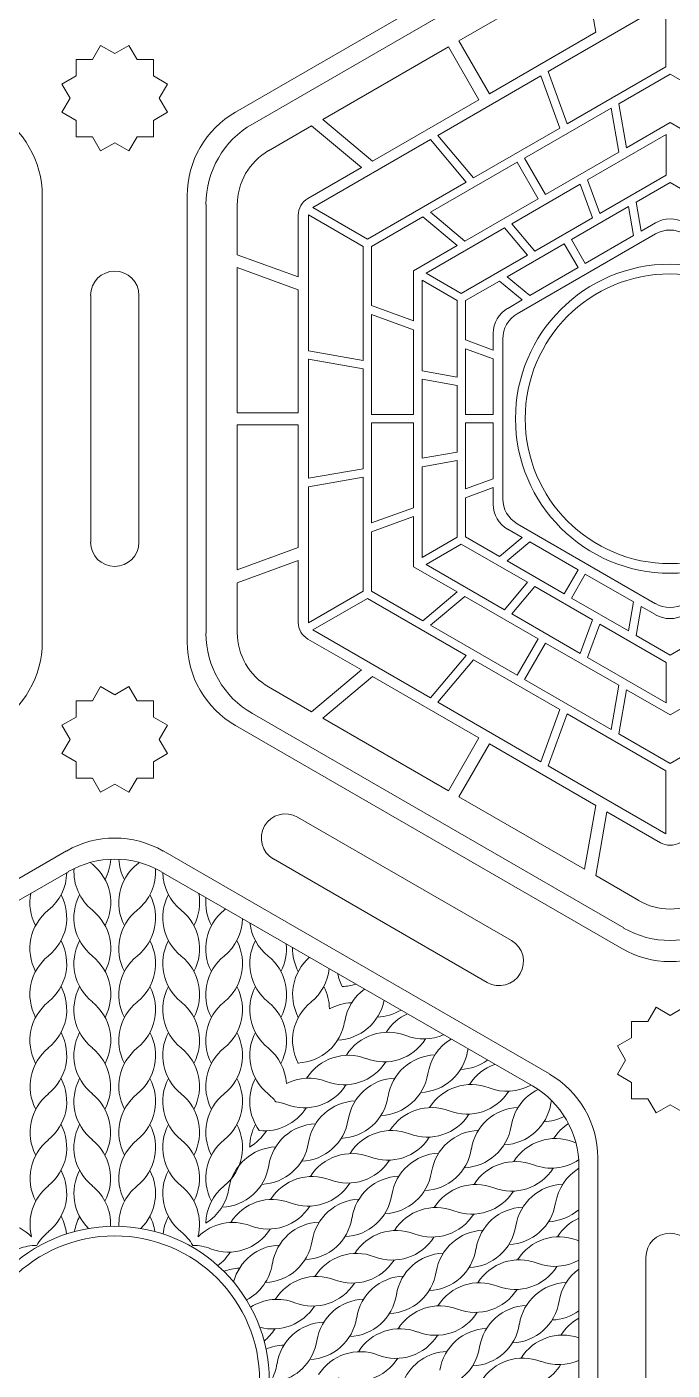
# Model space of a CAD drawing. Header units: millimetres. Extents: x -13 to 887, y 0 to 600.
# Drawn here: x 173.9 to 224, y 101.4 to 205.7 of the extents above; entities that cross this region are included whole.
import ezdxf

# ---------------------------------------------------------------- set-up
doc = ezdxf.new("R2010")
doc.units = ezdxf.units.MM
for name, color, linetype, lineweight, true_color in [('Cut_First', 1, 'Continuous', 20, 0xff0000), ('Cut_Second', 1, 'Continuous', 20, 0xff0000), ('Vector Engrave', 5, 'Continuous', 0, 0x0000ff)]:
    doc.layers.add(name, color=color, linetype=linetype, lineweight=lineweight, true_color=true_color)

msp = doc.modelspace()

# ---------------------------------------------------------------- linework, layer by layer
at = {"layer": 'Cut_First'}
for p, q in [((220.12, 216.44), (190.12, 199.12)), ((175.12, 157.98), (175.12, 192.63)), ((186.38, 192.63), (186.38, 157.98)), ((190.12, 151.49), (220.12, 134.17)), ((177, 141.75), (147, 124.43)), ((214.5, 124.43), (184.5, 141.75)), ((218.25, 83.29), (218.25, 117.93))]:
    msp.add_line(p, q, dxfattribs=at)
for centre in [(223.87, 175.31), (180.75, 100.61)]:
    msp.add_circle(centre, 11.25, dxfattribs=at)
for centre, start, end in [((167.62, 192.63), 0, 60), ((193.88, 192.63), 120, 180), ((167.62, 157.98), 300, 0), ((193.88, 157.98), 180, 240), ((180.75, 135.25), 60, 120), ((223.87, 140.66), 240, 300), ((210.75, 117.93), 360, 60)]:
    msp.add_arc(centre, 7.5, start, end, dxfattribs=at)
at = {"layer": 'Cut_Second'}
for p, q in [((179.65, 204.3), (179.02, 203.2)), ((180.75, 203.67), (179.65, 204.3)), ((181.85, 204.3), (180.75, 203.67)), ((182.48, 203.2), (181.85, 204.3)), ((179.02, 203.2), (177.75, 203.2)), ((177.75, 203.2), (177.75, 201.94)), ((183.75, 203.2), (182.48, 203.2)), ((183.75, 201.94), (183.75, 203.2)), ((177.75, 201.94), (176.65, 201.3)), ((184.85, 201.3), (183.75, 201.94)), ((176.65, 201.3), (177.29, 200.2)), ((184.21, 200.2), (184.85, 201.3)), ((177.29, 200.2), (176.65, 199.11)), ((184.85, 199.11), (184.21, 200.2)), ((176.65, 199.11), (177.75, 198.47)), ((177.75, 198.47), (177.75, 197.2)), ((183.75, 198.47), (184.85, 199.11)), ((183.75, 197.2), (183.75, 198.47)), ((177.75, 197.2), (179.02, 197.2)), ((179.02, 197.2), (179.65, 196.11)), ((181.85, 196.11), (182.48, 197.2)), ((182.48, 197.2), (183.75, 197.2)), ((179.65, 196.11), (180.75, 196.74)), ((180.75, 196.74), (181.85, 196.11)), ((178.88, 165.72), (178.88, 184.89)), ((182.62, 184.89), (182.62, 165.72)), ((179.65, 154.51), (179.02, 153.41)), ((180.75, 153.87), (179.65, 154.51)), ((181.85, 154.51), (180.75, 153.87)), ((182.48, 153.41), (181.85, 154.51)), ((179.02, 153.41), (177.75, 153.41)), ((177.75, 153.41), (177.75, 152.14)), ((183.75, 153.41), (182.48, 153.41)), ((183.75, 152.14), (183.75, 153.41)), ((177.75, 152.14), (176.65, 151.51)), ((176.65, 151.51), (177.29, 150.41)), ((184.85, 151.51), (183.75, 152.14)), ((184.21, 150.41), (184.85, 151.51)), ((177.29, 150.41), (176.65, 149.31)), ((184.85, 149.31), (184.21, 150.41)), ((176.65, 149.31), (177.75, 148.68)), ((183.75, 148.68), (184.85, 149.31)), ((177.75, 148.68), (177.75, 147.41)), ((183.75, 147.41), (183.75, 148.68)), ((177.75, 147.41), (179.02, 147.41)), ((179.02, 147.41), (179.65, 146.31)), ((181.85, 146.31), (182.48, 147.41)), ((182.48, 147.41), (183.75, 147.41)), ((179.65, 146.31), (180.75, 146.94)), ((180.75, 146.94), (181.85, 146.31)), ((194.95, 144.37), (211.55, 134.79)), ((209.68, 131.54), (193.07, 141.13)), ((222.78, 129.61), (222.14, 128.51)), ((223.87, 128.97), (222.78, 129.61)), ((224.97, 129.61), (223.87, 128.97)), ((222.14, 128.51), (220.87, 128.51)), ((220.87, 128.51), (220.87, 127.24)), ((220.87, 127.24), (219.78, 126.61)), ((219.78, 126.61), (220.41, 125.51)), ((220.41, 125.51), (219.78, 124.41)), ((219.78, 124.41), (220.87, 123.78)), ((220.87, 123.78), (220.87, 122.51)), ((220.87, 122.51), (222.14, 122.51)), ((222.14, 122.51), (222.78, 121.41)), ((222.78, 121.41), (223.87, 122.04)), ((223.87, 122.04), (224.97, 121.41)), ((222, 91.03), (222, 110.19))]:
    msp.add_line(p, q, dxfattribs=at)
for centre, start, end in [((180.75, 184.89), 0, 180), ((180.75, 165.72), 180, 0), ((194.01, 142.75), 60, 240), ((210.61, 133.17), 240, 60), ((223.87, 110.19), 0, 180)]:
    msp.add_arc(centre, 1.88, start, end, dxfattribs=at)
at = {"layer": 'Vector Engrave'}
for p, q in [((191.44, 198.19), (220.27, 214.84)), ((217.23, 210.28), (207.48, 204.65)), ((218.1, 205.32), (217.23, 210.28)), ((223.55, 207.54), (214.41, 202.26)), ((223.55, 202.64), (223.55, 207.54)), ((209.85, 200.55), (207.48, 204.65)), ((218.1, 205.32), (209.85, 200.55)), ((206.66, 204.18), (196.91, 198.55)), ((209.03, 200.08), (206.66, 204.18)), ((223.55, 202.64), (215.88, 198.21)), ((213.84, 201.93), (205.83, 197.31)), ((215.31, 197.88), (213.84, 201.93)), ((215.88, 198.21), (214.41, 202.26)), ((223.87, 202.07), (219.89, 199.77)), ((227.86, 199.77), (223.87, 202.07)), ((209.03, 200.08), (200.77, 195.31)), ((219.29, 199.43), (212.57, 195.54)), ((219.89, 196), (219.29, 199.43)), ((220.5, 196.35), (219.89, 199.77)), ((200.77, 195.31), (196.91, 198.55)), ((223.87, 198.3), (220.5, 196.35)), ((227.25, 196.35), (223.87, 198.3)), ((196.04, 198.05), (192.7, 196.12)), ((199.9, 194.81), (196.04, 198.05)), ((208.61, 194.01), (205.83, 197.31)), ((215.31, 197.88), (208.61, 194.01)), ((223.56, 197.37), (217.47, 193.85)), ((223.56, 194.22), (223.56, 197.37)), ((205.26, 196.98), (196.12, 191.7)), ((208.03, 193.68), (205.26, 196.98)), ((212, 195.22), (205.28, 191.34)), ((213.63, 192.39), (212, 195.22)), ((214.2, 192.72), (212.57, 195.54)), ((219.89, 196), (214.2, 192.72)), ((199.9, 194.81), (195.75, 192.41)), ((223.56, 194.22), (218.42, 191.25)), ((208.03, 193.68), (200.37, 189.25)), ((216.9, 193.52), (211.59, 190.45)), ((217.85, 190.92), (216.9, 193.52)), ((218.42, 191.25), (217.47, 193.85)), ((223.87, 193.65), (221.23, 192.12)), ((223.87, 193.65), (226.52, 192.12)), ((187.84, 158.66), (187.84, 191.95)), ((213.63, 192.39), (207.94, 189.1)), ((221.63, 189.87), (221.23, 192.12)), ((190.26, 191.9), (190.26, 188.04)), ((195, 191.11), (195, 186.32)), ((195.8, 191.14), (195.8, 180.59)), ((200.04, 188.69), (195.8, 191.14)), ((200.37, 189.25), (196.12, 191.7)), ((204.68, 190.99), (200.69, 188.69)), ((207.34, 188.75), (204.68, 190.99)), ((207.94, 189.1), (205.28, 191.34)), ((217.85, 190.92), (213.37, 188.33)), ((220.65, 191.79), (216.21, 189.23)), ((221.04, 189.53), (220.65, 191.79)), ((211.02, 190.13), (204.92, 186.61)), ((212.8, 188), (211.02, 190.13)), ((213.37, 188.33), (211.59, 190.45)), ((222.75, 190.52), (221.63, 189.87)), ((215.65, 188.9), (211.22, 186.34)), ((222.75, 189.66), (212.01, 183.45)), ((216.73, 187.04), (215.65, 188.9)), ((217.29, 187.36), (216.21, 189.23)), ((221.04, 189.53), (217.29, 187.36)), ((195, 186.32), (190.26, 188.04)), ((200.04, 188.69), (200.04, 179.84)), ((200.69, 188.69), (200.69, 184.09)), ((207.34, 188.75), (203.96, 186.8)), ((212.8, 188), (207.65, 185.03)), ((190.26, 187.04), (190.26, 175.78)), ((195, 185.31), (190.26, 187.04)), ((203.96, 186.8), (203.96, 182.9)), ((216.73, 187.04), (212.97, 184.87)), ((204.61, 186.07), (204.61, 179.03)), ((207.34, 184.49), (204.61, 186.07)), ((207.65, 185.03), (204.92, 186.61)), ((207.99, 184.48), (210.63, 186)), ((212.38, 184.53), (210.63, 186)), ((212.97, 184.87), (211.22, 186.34)), ((195, 185.31), (195, 175.78)), ((203.96, 182.9), (200.69, 184.09)), ((207.34, 184.49), (207.34, 178.55)), ((207.99, 184.48), (207.99, 181.43)), ((212.38, 184.53), (211.27, 183.88)), ((200.69, 183.4), (200.69, 175.63)), ((203.96, 182.21), (200.69, 183.4)), ((203.96, 182.21), (203.96, 175.63)), ((210.14, 181.94), (210.14, 180.64)), ((210.88, 181.51), (210.88, 169.1)), ((200.04, 179.84), (195.8, 180.59)), ((210.14, 180.64), (207.99, 181.43)), ((207.99, 180.75), (207.99, 175.63)), ((210.14, 179.96), (207.99, 180.75)), ((195.8, 179.93), (195.8, 170.69)), ((200.04, 179.18), (195.8, 179.93)), ((210.14, 179.96), (210.14, 175.63)), ((200.04, 179.18), (200.04, 171.43)), ((207.34, 178.55), (204.61, 179.03)), ((204.61, 178.37), (204.61, 172.24)), ((207.34, 177.89), (204.61, 178.37)), ((207.34, 177.89), (207.34, 172.72)), ((195, 175.78), (190.26, 175.78)), ((203.96, 175.63), (200.69, 175.63)), ((210.14, 175.63), (207.99, 175.63)), ((190.26, 174.83), (190.26, 163.57)), ((195, 174.83), (190.26, 174.83)), ((195, 174.83), (195, 165.3)), ((200.69, 174.98), (200.69, 167.22)), ((203.96, 174.98), (200.69, 174.98)), ((203.96, 174.98), (203.96, 168.4)), ((207.99, 174.98), (207.99, 169.86)), ((210.14, 174.98), (207.99, 174.98)), ((210.14, 174.98), (210.14, 170.65)), ((207.34, 172.72), (204.61, 172.24)), ((200.04, 171.43), (195.8, 170.69)), ((207.34, 172.06), (204.61, 171.58)), ((204.61, 171.58), (204.61, 164.54)), ((207.34, 172.06), (207.34, 166.12)), ((200.04, 170.77), (195.8, 170.02)), ((195.8, 170.02), (195.8, 159.47)), ((200.04, 170.77), (200.04, 161.92)), ((210.14, 170.65), (207.99, 169.86)), ((210.14, 169.97), (207.99, 169.18)), ((207.99, 166.13), (207.99, 169.18)), ((210.14, 169.97), (210.14, 168.67)), ((203.96, 168.4), (200.69, 167.22)), ((203.96, 167.71), (200.69, 166.52)), ((203.96, 167.71), (203.96, 163.81)), ((212.01, 167.16), (222.75, 160.95)), ((200.69, 166.52), (200.69, 161.92)), ((207.34, 166.12), (204.61, 164.54)), ((207.99, 166.13), (210.63, 164.61)), ((212.38, 166.08), (210.63, 164.61)), ((211.27, 166.73), (212.38, 166.08)), ((195, 165.3), (190.26, 163.57)), ((207.65, 165.58), (204.92, 164)), ((207.65, 165.58), (212.8, 162.61)), ((212.97, 165.74), (211.22, 164.27)), ((212.97, 165.74), (216.73, 163.57)), ((195, 164.29), (190.26, 162.57)), ((195, 164.29), (195, 159.5)), ((203.96, 163.81), (207.34, 161.86)), ((204.92, 164), (211.02, 160.48)), ((211.22, 164.27), (215.65, 161.71)), ((216.73, 163.57), (215.65, 161.71)), ((217.29, 163.25), (216.21, 161.38)), ((217.29, 163.25), (221.04, 161.08)), ((190.26, 162.57), (190.26, 158.71)), ((200.04, 161.92), (195.8, 159.47)), ((200.69, 161.92), (204.68, 159.62)), ((207.34, 161.86), (204.68, 159.62)), ((212.8, 162.61), (211.02, 160.48)), ((213.37, 162.28), (211.59, 160.16)), ((213.37, 162.28), (217.85, 159.69)), ((200.37, 161.36), (196.12, 158.91)), ((200.37, 161.36), (208.03, 156.93)), ((207.94, 161.51), (205.28, 159.27)), ((207.94, 161.51), (213.63, 158.22)), ((216.21, 161.38), (220.65, 158.83)), ((221.04, 161.08), (220.65, 158.83)), ((221.63, 160.74), (221.23, 158.49)), ((221.63, 160.74), (222.75, 160.1)), ((211.59, 160.16), (216.9, 157.09)), ((217.85, 159.69), (216.9, 157.09)), ((196.12, 158.91), (205.26, 153.63)), ((205.28, 159.27), (212, 155.39)), ((218.42, 159.36), (217.47, 156.76)), ((218.42, 159.36), (223.56, 156.39)), ((195.75, 158.2), (199.9, 155.8)), ((213.63, 158.22), (212, 155.39)), ((214.2, 157.89), (212.57, 155.07)), ((214.2, 157.89), (219.89, 154.61)), ((223.87, 156.96), (221.23, 158.49)), ((223.87, 156.96), (226.52, 158.49)), ((208.03, 156.93), (205.26, 153.63)), ((208.61, 156.6), (205.83, 153.3)), ((208.61, 156.6), (215.31, 152.73)), ((217.47, 156.76), (223.56, 153.24)), ((199.9, 155.8), (196.04, 152.56)), ((223.56, 156.39), (223.56, 153.24)), ((192.7, 154.49), (196.04, 152.56)), ((200.77, 155.3), (196.91, 152.06)), ((200.77, 155.3), (209.03, 150.53)), ((212.57, 155.07), (219.29, 151.18)), ((219.89, 154.61), (219.29, 151.18)), ((220.5, 154.26), (219.89, 150.84)), ((220.5, 154.26), (223.87, 152.31)), ((223.87, 152.31), (227.25, 154.26)), ((220.27, 135.77), (191.44, 152.42)), ((205.83, 153.3), (213.84, 148.68)), ((215.31, 152.73), (213.84, 148.68)), ((215.88, 152.4), (214.41, 148.35)), ((215.88, 152.4), (223.55, 147.97)), ((196.91, 152.06), (206.66, 146.43)), ((209.03, 150.53), (206.66, 146.43)), ((219.89, 150.84), (223.87, 148.54)), ((223.87, 148.54), (227.86, 150.84)), ((209.85, 150.06), (207.48, 145.96)), ((209.85, 150.06), (218.1, 145.29)), ((214.41, 148.35), (223.55, 143.07)), ((223.55, 147.97), (223.55, 143.07)), ((207.48, 145.96), (217.23, 140.33)), ((218.1, 145.29), (217.23, 140.33)), ((218.97, 144.79), (218.1, 139.83)), ((218.97, 144.79), (223.12, 142.39)), ((148.31, 123.5), (177.15, 140.14)), ((184.35, 140.14), (213.19, 123.5)), ((218.1, 139.83), (221.44, 137.9)), ((216.79, 117.26), (216.79, 83.96))]:
    msp.add_line(p, q, dxfattribs=at)
for centre in [(223.87, 175.31), (180.75, 100.61)]:
    msp.add_circle(centre, 12, dxfattribs=at)
for centre, radius, start, end in [((195.04, 191.95), 7.21, 120, 180), ((195.14, 191.9), 4.88, 120, 180), ((196.5, 191.11), 1.5, 120, 180), ((223.87, 188.57), 2.25, 60, 120), ((223.87, 187.71), 2.25, 60, 120), ((212.39, 181.94), 2.25, 120, 180), ((213.13, 181.51), 2.25, 120, 180), ((213.13, 169.1), 2.25, 180, 240), ((212.39, 168.67), 2.25, 180, 240), ((223.87, 162.9), 2.25, 240, 300), ((223.87, 162.04), 2.25, 240, 300), ((195.04, 158.66), 7.21, 180, 240), ((195.14, 158.71), 4.88, 180, 240), ((196.5, 159.5), 1.5, 180, 240), ((223.87, 143.69), 1.5, 240, 300), ((180.75, 133.9), 7.21, 60, 120), ((181.4, 143.7), 3.82, 228.1121, 231.2454), ((176.62, 141.31), 3.82, 332.1782, 356.9564), ((184.88, 141.31), 3.82, 183.0436, 207.8218), ((180.1, 143.7), 3.82, 308.7546, 311.8879), ((173.2, 140.13), 3.82, 308.7546, 359.0608), ((181.4, 140.13), 3.82, 176.3215, 231.2454), ((176.62, 137.74), 3.82, 332.1782, 51.2454), ((184.88, 137.74), 3.82, 128.7546, 207.8218), ((180.1, 140.13), 3.82, 308.7546, 3.6785), ((188.3, 140.13), 3.82, 180.9392, 231.2454), ((177.98, 137.74), 3.82, 169.1281, 207.8218), ((173.2, 136.57), 3.82, 308.7546, 27.8218), ((181.4, 136.57), 3.82, 152.1782, 231.2454), ((180.1, 136.57), 3.82, 308.7546, 27.8218), ((188.3, 136.57), 3.82, 152.1782, 231.2454), ((183.52, 137.74), 3.82, 332.1782, 10.8719), ((191.63, 137.74), 3.82, 174.0224, 207.8218), ((223.87, 142.12), 4.88, 240, 300), ((177.98, 134.17), 3.82, 128.7546, 207.8218), ((176.62, 134.17), 3.82, 332.1782, 51.2454), ((184.88, 134.17), 3.82, 128.7546, 207.8218), ((183.52, 134.17), 3.82, 332.1782, 51.2454), ((191.63, 134.17), 3.82, 128.7546, 207.8218), ((186.85, 140.13), 3.82, 308.7546, 311.1082), ((186.85, 136.57), 3.82, 308.7546, 358.9637), ((195.05, 136.57), 3.82, 186.0707, 231.2454), ((223.87, 142.01), 7.21, 240, 300), ((173.2, 133), 3.82, 308.7546, 27.8218), ((181.4, 133), 3.82, 152.1782, 231.2454), ((180.1, 133), 3.82, 308.7546, 27.8218), ((188.3, 133), 3.82, 152.1782, 231.2454), ((186.85, 133), 3.82, 308.7546, 27.8218), ((195.05, 133), 3.82, 152.1782, 231.2454), ((177.98, 130.61), 3.82, 128.7546, 207.8218), ((176.62, 130.61), 3.82, 332.1782, 51.2454), ((184.88, 130.61), 3.82, 128.7546, 207.8218), ((183.52, 130.61), 3.82, 332.1782, 51.2454), ((191.63, 130.61), 3.82, 128.7546, 207.8218), ((190.27, 130.61), 3.82, 332.1782, 51.2454), ((190.27, 134.17), 3.82, 332.1782, 5.4304), ((198.38, 134.17), 3.82, 178.8104, 207.8218), ((198.38, 130.61), 3.82, 130.9663, 207.8218), ((193.6, 133), 3.82, 308.7546, 354.1694), ((201.8, 133), 3.82, 191.5627, 207.8148), ((173.2, 129.43), 3.82, 308.7546, 27.8218), ((181.4, 129.43), 3.82, 152.1782, 231.2454), ((180.1, 129.43), 3.82, 308.7546, 27.8218), ((188.3, 129.43), 3.82, 152.1782, 231.2454), ((186.85, 129.43), 3.82, 308.7546, 27.8218), ((195.05, 129.43), 3.82, 152.1782, 231.2454), ((193.6, 129.43), 3.82, 0.806, 27.8218), ((201.8, 129.43), 3.82, 152.1782, 152.4528), ((195.19, 133.25), 3.82, 327.5472, 327.8218), ((198.27, 135.04), 3.82, 272.1852, 288.4373), ((202.38, 127.93), 3.82, 125.8306, 171.2454), ((177.98, 127.04), 3.82, 128.7546, 207.8218), ((176.62, 127.04), 3.82, 332.1782, 51.2454), ((184.88, 127.04), 3.82, 128.7546, 207.8218), ((183.52, 127.04), 3.82, 332.1782, 51.2454), ((191.63, 127.04), 3.82, 128.7546, 207.8218), ((190.27, 127.04), 3.82, 332.1782, 51.2454), ((198.38, 127.04), 3.82, 128.7546, 207.8218), ((199.29, 126.15), 3.82, 92.1782, 119.194), ((197.91, 130.88), 3.82, 272.1782, 349.0337), ((201, 132.66), 3.82, 272.1782, 301.1896), ((194.82, 129.1), 3.82, 272.1782, 351.2454), ((205.06, 125.63), 3.82, 114.5696, 147.8218), ((173.2, 125.87), 3.82, 308.7546, 27.8218), ((181.4, 125.87), 3.82, 152.1782, 231.2454), ((180.1, 125.87), 3.82, 308.7546, 27.8218), ((188.3, 125.87), 3.82, 152.1782, 231.2454), ((186.85, 125.87), 3.82, 308.7546, 27.8218), ((195.05, 125.87), 3.82, 152.1782, 231.2454), ((201.97, 123.85), 3.82, 68.7546, 147.8218), ((204.74, 130.97), 3.82, 248.7546, 293.9293), ((177.99, 123.47), 3.82, 128.7546, 207.8218), ((176.61, 123.47), 3.82, 332.1782, 51.2454), ((184.89, 123.47), 3.82, 128.7546, 207.8218), ((183.51, 123.47), 3.82, 332.1782, 51.2454), ((191.64, 123.47), 3.82, 128.7546, 207.8218), ((190.26, 123.47), 3.82, 3.4389, 51.2454), ((201.65, 129.19), 3.82, 248.7546, 327.8218), ((204.37, 126.82), 3.82, 272.1782, 351.2454), ((208.84, 123.87), 3.82, 121.0363, 171.2454), ((211.93, 125.65), 3.82, 168.8918, 171.2454), ((198.88, 122.06), 3.82, 68.7546, 147.8218), ((198.56, 127.41), 3.82, 248.7546, 327.8218), ((205.75, 122.09), 3.82, 92.1782, 171.2454), ((207.46, 128.6), 3.82, 272.1782, 305.9776), ((211.52, 121.57), 3.82, 109.1281, 147.8218), ((202.66, 120.3), 3.82, 92.1782, 171.2454), ((201.28, 125.03), 3.82, 272.1782, 351.2454), ((173.2, 122.3), 3.82, 308.7546, 27.8218), ((181.4, 122.3), 3.82, 152.1782, 231.2454), ((180.1, 122.3), 3.82, 308.7546, 27.8218), ((188.3, 122.3), 3.82, 152.1782, 231.2454), ((186.85, 122.3), 3.82, 308.7546, 27.8218), ((195.05, 122.3), 3.82, 152.1782, 216.2477), ((195.79, 120.28), 3.82, 68.7546, 116.5611), ((195.47, 125.62), 3.82, 248.7546, 327.8218), ((208.43, 119.79), 3.82, 68.7546, 147.8218), ((208.11, 125.13), 3.82, 248.7546, 327.8218), ((211.2, 126.91), 3.82, 248.7546, 299.0608), ((215.31, 119.81), 3.82, 116.3215, 171.2454), ((209.58, 117.26), 7.21, 360, 60), ((177.99, 119.9), 3.82, 128.7546, 207.8218), ((176.61, 119.9), 3.82, 332.1782, 51.2454), ((184.89, 119.9), 3.82, 128.7546, 207.8218), ((183.51, 119.9), 3.82, 332.1782, 51.2454), ((191.64, 119.9), 3.82, 128.7546, 207.8218), ((190.26, 119.9), 3.82, 38.4047, 51.2454), ((192.7, 118.5), 3.82, 68.7546, 81.5953), ((199.57, 118.52), 3.82, 92.1782, 171.2454), ((198.19, 123.25), 3.82, 272.1782, 351.2454), ((210.84, 122.75), 3.82, 272.1782, 351.2454), ((218.39, 121.59), 3.82, 168.1121, 171.2454), ((192.38, 123.84), 3.82, 263.7523, 327.8218), ((205.34, 118), 3.82, 68.7546, 147.8218), ((205.02, 123.35), 3.82, 248.7546, 327.8218), ((212.22, 118.02), 3.82, 92.1782, 171.2454), ((213.93, 124.54), 3.82, 272.1782, 296.9564), ((173.2, 118.73), 3.82, 308.7546, 27.8218), ((181.4, 118.73), 3.82, 152.1782, 231.2454), ((180.1, 118.73), 3.82, 308.7546, 27.8218), ((188.3, 118.73), 3.82, 152.1782, 231.2454), ((186.85, 118.73), 3.82, 308.7546, 27.8218), ((195.05, 118.73), 3.82, 152.1782, 179.6331), ((189.29, 122.05), 3.82, 300.3669, 327.8218), ((196.48, 116.74), 3.82, 92.1782, 171.2454), ((195.1, 121.47), 3.82, 272.1782, 351.2454), ((202.25, 116.22), 3.82, 68.7546, 147.8218), ((209.13, 116.24), 3.82, 92.1782, 171.2454), ((207.75, 120.97), 3.82, 272.1782, 351.2454), ((218.06, 117.38), 3.82, 123.0436, 147.8218), ((177.99, 116.34), 3.82, 128.7546, 207.8218), ((176.61, 116.34), 3.82, 332.1782, 51.2454), ((184.89, 116.34), 3.82, 128.7546, 207.8218), ((183.51, 116.34), 3.82, 332.1782, 51.2454), ((191.64, 116.34), 3.82, 128.7546, 207.8218), ((192.02, 119.68), 3.82, 272.1782, 351.2454), ((201.94, 121.56), 3.82, 248.7546, 327.8218), ((214.97, 115.6), 3.82, 68.7546, 147.8218), ((217.74, 122.72), 3.82, 248.7546, 251.8879), ((193.39, 114.95), 3.82, 92.1782, 171.2454), ((199.17, 114.43), 3.82, 68.7546, 147.8218), ((206.04, 114.46), 3.82, 92.1782, 171.2454), ((204.66, 119.19), 3.82, 272.1782, 351.2454), ((173.2, 115.16), 3.82, 308.7546, 27.8218), ((181.4, 115.16), 3.82, 152.1782, 225.5015), ((180.1, 115.16), 3.82, 314.4985, 27.8218), ((188.3, 115.16), 3.82, 152.1782, 231.2454), ((188.93, 117.9), 3.82, 272.1782, 351.2454), ((198.85, 119.78), 3.82, 248.7546, 327.8218), ((201.57, 117.4), 3.82, 272.1782, 351.2454), ((211.88, 113.81), 3.82, 68.7546, 147.8218), ((211.56, 119.15), 3.82, 248.7546, 327.8218), ((214.65, 120.94), 3.82, 248.7546, 303.6785), ((218.76, 113.83), 3.82, 120.9392, 171.2454), ((196.08, 112.65), 3.82, 68.7546, 147.8218), ((195.76, 117.99), 3.82, 248.7546, 327.8218), ((202.95, 112.68), 3.82, 92.1782, 171.2454), ((208.79, 112.03), 3.82, 68.7546, 147.8218), ((215.67, 112.05), 3.82, 92.1782, 171.2454), ((177.99, 112.77), 3.82, 128.7546, 194.6547), ((176.61, 112.77), 3.82, 357.5616, 51.2454), ((184.89, 112.77), 3.82, 128.7546, 182.4384), ((183.51, 112.77), 3.82, 345.3453, 51.2454), ((191.64, 112.77), 3.82, 128.7546, 178.8193), ((185.84, 116.12), 3.82, 301.1807, 351.2454), ((198.48, 115.62), 3.82, 272.1782, 351.2454), ((208.47, 117.37), 3.82, 248.7546, 327.8218), ((192.99, 110.87), 3.82, 68.7546, 147.8218), ((192.67, 116.21), 3.82, 248.7546, 327.8218), ((199.86, 110.89), 3.82, 92.1782, 171.2454), ((205.7, 110.24), 3.82, 68.7546, 147.8218), ((212.58, 110.27), 3.82, 92.1782, 171.2454), ((211.2, 115), 3.82, 272.1782, 351.2454), ((214.29, 116.78), 3.82, 272.1782, 310.8719), ((171.6, 109.08), 3.82, 45.3453, 111.2454), ((173.2, 111.6), 3.82, 6.2106, 27.8218), ((181.4, 111.6), 3.82, 152.1782, 170.9881), ((180.1, 111.6), 3.82, 9.0119, 27.8218), ((188.3, 111.6), 3.82, 152.1782, 173.7894), ((189.9, 109.08), 3.82, 68.7546, 134.6547), ((196.77, 109.11), 3.82, 92.1782, 171.2454), ((195.39, 113.84), 3.82, 272.1782, 351.2454), ((205.39, 115.59), 3.82, 248.7546, 327.8218), ((218.35, 109.75), 3.82, 114.0224, 147.8218), ((177.99, 109.2), 3.82, 128.7546, 149.8627), ((183.51, 109.2), 3.82, 30.1373, 51.2454), ((189.58, 114.42), 3.82, 248.7546, 327.8218), ((202.62, 108.46), 3.82, 68.7546, 147.8218), ((202.3, 113.8), 3.82, 248.7546, 327.8218), ((209.49, 108.48), 3.82, 92.1782, 171.2454), ((208.11, 113.21), 3.82, 272.1782, 351.2454), ((215.26, 107.97), 3.82, 68.7546, 147.8218), ((174.69, 107.3), 3.82, 90.1373, 111.2454), ((186.81, 107.3), 3.82, 68.7546, 89.8627), ((186.49, 112.64), 3.82, 306.2106, 327.8218), ((193.68, 107.33), 3.82, 92.1782, 165.5015), ((192.3, 112.06), 3.82, 272.1782, 351.2454), ((205.02, 111.43), 3.82, 272.1782, 351.2454), ((218.03, 115.09), 3.82, 248.7546, 251.1082), ((189.21, 110.27), 3.82, 297.5616, 351.2454), ((199.53, 106.68), 3.82, 68.7546, 147.8218), ((199.21, 112.02), 3.82, 248.7546, 327.8218), ((206.4, 106.7), 3.82, 92.1782, 171.2454), ((212.17, 106.18), 3.82, 68.7546, 147.8218), ((214.94, 113.31), 3.82, 248.7546, 298.9637), ((190.59, 105.54), 3.82, 92.1782, 110.9881), ((196.44, 104.89), 3.82, 68.7546, 147.8218), ((203.31, 104.92), 3.82, 92.1782, 171.2454), ((201.93, 109.65), 3.82, 272.1782, 351.2454), ((211.85, 111.52), 3.82, 248.7546, 327.8218), ((219.04, 106.2), 3.82, 126.0707, 171.2454), ((196.12, 110.23), 3.82, 248.7546, 327.8218), ((209.08, 104.4), 3.82, 68.7546, 147.8218), ((208.76, 109.74), 3.82, 248.7546, 327.8218), ((215.95, 104.42), 3.82, 92.1782, 171.2454), ((193.35, 103.11), 3.82, 68.7546, 122.4384), ((193.03, 108.45), 3.82, 254.4985, 327.8218), ((200.22, 103.13), 3.82, 92.1782, 171.2454), ((198.84, 107.86), 3.82, 272.1782, 351.2454), ((205.99, 102.61), 3.82, 68.7546, 147.8218), ((212.86, 102.64), 3.82, 92.1782, 171.2454), ((211.48, 107.37), 3.82, 272.1782, 351.2454), ((195.75, 106.08), 3.82, 272.1782, 351.2454), ((205.67, 107.96), 3.82, 248.7546, 327.8218), ((214.57, 109.15), 3.82, 272.1782, 305.4304), ((218.63, 102.12), 3.82, 118.8104, 147.8218), ((189.94, 106.66), 3.82, 309.0119, 327.8218), ((197.13, 101.35), 3.82, 92.1782, 171.2454), ((202.9, 100.83), 3.82, 68.7546, 147.8218), ((209.77, 100.85), 3.82, 92.1782, 171.2454), ((208.39, 105.58), 3.82, 272.1782, 351.2454), ((194.04, 99.57), 3.82, 92.1782, 113.7894), ((192.66, 104.3), 3.82, 285.3453, 351.2454), ((202.58, 106.17), 3.82, 248.7546, 327.8218), ((215.54, 100.34), 3.82, 70.9663, 147.8218), ((199.81, 99.05), 3.82, 68.7546, 147.8218), ((199.49, 104.39), 3.82, 248.7546, 327.8218), ((206.68, 99.07), 3.82, 92.1782, 156.2477), ((205.3, 103.8), 3.82, 303.4389, 351.2454), ((212.45, 98.55), 3.82, 68.7546, 147.8218), ((189.57, 102.51), 3.82, 330.1373, 351.2454), ((215.22, 105.68), 3.82, 248.7546, 294.1694), ((212.14, 103.89), 3.82, 300.806, 327.8218)]:
    msp.add_arc(centre, radius, start, end, dxfattribs=at)

doc.saveas('drawing.dxf')
